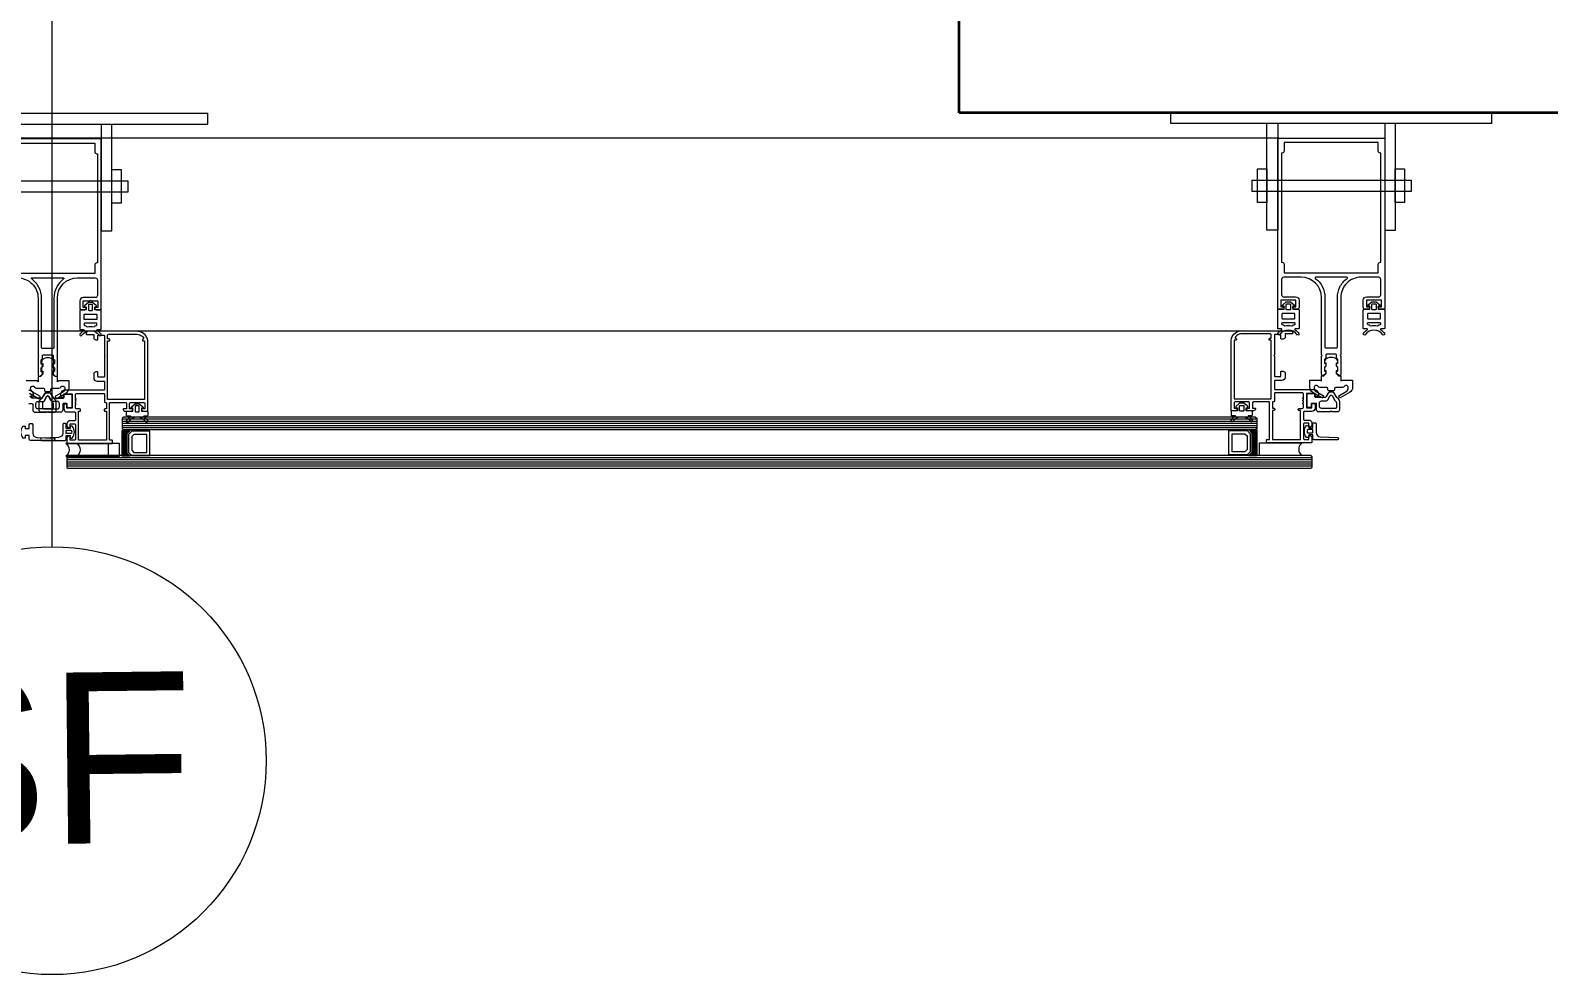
# Model space of a CAD drawing. Header units: centimetres. Extents: x 118932 to 154602, y -32682 to -23521.
# Drawn here: x 127021.4 to 127092.3, y -31199.9 to -31155.8 of the extents above; entities that cross this region are included whole.
import ezdxf

# ---------------------------------------------------------------- set-up
doc = ezdxf.new("R2010")
doc.units = ezdxf.units.CM
doc.header["$LTSCALE"] = 50
doc.header["$MEASUREMENT"] = 0
for name, color, linetype, lineweight, true_color in [('GEN_00_BL_Yazı', 7, 'Continuous', 0, 0x4f5250), ('GEN_01_TA_Kolon', 7, 'Continuous', 35, 0xd05d28), ('GEN_02_TF_Pencere', 7, 'Continuous', 9, 0x6093ac), ('GEN_05_ML_Alçıpan_giydirme', 7, 'Continuous', 18, 0x7ebab5)]:
    doc.layers.add(name, color=color, linetype=linetype, lineweight=lineweight, true_color=true_color)
doc.styles.add('ARIAL', font='arial.ttf')

# ---------------------------------------------------------------- blocks, each defined once
blk = doc.blocks.new('LEVEL -1_B BLOK_KOLON')
at = {"layer": 'GEN_01_TA_Kolon', "elevation": 0, "flags": 128}
blk.add_lwpolyline([(52672.083, 6838.969), (53081.912, 6838.966), (53081.908, 6331.88), (52931.859, 6331.881), (52931.859, 6349.92), (53063.862, 6349.939), (53063.865, 6818.966), (52689.462, 6818.969), (52709.715, 6349.941), (52841.862, 6349.941), (52841.862, 6331.861), (52693.979, 6331.882)], close=True, dxfattribs=at)
blk = doc.blocks.new('*U366')
at = {"color": 7, "linetype": 'Continuous'}
for p, q in [((2261.600001, 184.950006), (2261.600001, 185.100006)), ((2262.000001, 184.550006), (2262.000001, 185.100006)), ((2262.400001, 184.150006), (2262.400001, 185.100006)), ((2262.800001, 183.750006), (2262.800001, 185.100006)), ((2263.200001, 173.100006), (2263.200001, 185.100006)), ((2263.600001, 173.100006), (2263.600001, 185.100006)), ((2264.000001, 173.100006), (2264.000001, 185.100006)), ((2264.400001, 173.100006), (2264.400001, 185.100006)), ((2264.800001, 173.100006), (2264.800001, 185.100006)), ((2265.200001, 173.100006), (2265.200001, 185.100006)), ((2261.600001, 173.100006), (2261.600001, 173.250006)), ((2262.000001, 173.100006), (2262.000001, 173.650006)), ((2262.400001, 173.100006), (2262.400001, 174.050006)), ((2262.800001, 173.100006), (2262.800001, 174.450006))]:
    blk.add_line(p, q, dxfattribs=at)
blk = doc.blocks.new('slikon cephe')
at = {"layer": 'GEN_00_BL_Yazı', "transparency": 33554687, "elevation": 0}
blk.add_lwpolyline([(162687.239, -22179.929), (162687.239, -22129.929)], dxfattribs=at)
at = {"layer": 'GEN_00_BL_Yazı', "transparency": 33554687}
blk.add_circle((162687.239, -22189.929, 0), 10, dxfattribs=at)
at = {"layer": 'GEN_02_TF_Pencere'}
for p, q in [((162694.52, -22160.166, 0), (162694.52, -22159.666, 0)), ((162739.52, -22160.136, 0), (162739.52, -22159.636, 0)), ((162754.52, -22160.136, 0), (162754.52, -22159.64, 0)), ((162689.53, -22160.166, 0), (162689.53, -22165.166, 0)), ((162690.03, -22165.166, 0), (162690.03, -22160.166, 0)), ((162744.01, -22165.136, 0), (162744.01, -22160.136, 0)), ((162744.51, -22160.136, 0), (162744.51, -22165.136, 0)), ((162749.51, -22160.136, 0), (162749.51, -22165.136, 0)), ((162750.01, -22165.136, 0), (162750.01, -22160.136, 0)), ((162744.56, -22160.828, 0), (162629.368, -22160.828, 0)), ((162689.53, -22165.166, 0), (162690.03, -22165.166, 0)), ((162744.51, -22165.136, 0), (162744.01, -22165.136, 0)), ((162749.51, -22165.136, 0), (162750.01, -22165.136, 0)), ((162629.614, -22169.828, 0), (162743.697, -22169.828, 0)), ((162690.56, -22173.868, 0), (162690.51, -22173.918, 0)), ((162690.51, -22173.918, 0), (162690.51, -22174.418, 0)), ((162743.53, -22173.968, 0), (162690.51, -22173.968, 0)), ((162743.48, -22173.868, 0), (162690.56, -22173.868, 0)), ((162743.48, -22173.868, 0), (162743.53, -22173.918, 0)), ((162743.48, -22173.868, 0), (162743.53, -22173.918, 0)), ((162743.53, -22173.918, 0), (162743.53, -22174.418, 0)), ((162743.53, -22173.918, 0), (162743.53, -22174.418, 0)), ((162743.53, -22174.068, 0), (162690.51, -22174.068, 0)), ((162743.53, -22174.168, 0), (162690.51, -22174.168, 0)), ((162743.53, -22174.268, 0), (162690.51, -22174.268, 0)), ((162743.53, -22174.368, 0), (162690.51, -22174.368, 0)), ((162690.51, -22174.418, 0), (162690.56, -22174.468, 0)), ((162743.53, -22174.468, 0), (162690.56, -22174.468, 0)), ((162690.96, -22174.527, 0), (162690.81, -22174.677, 0)), ((162690.81, -22174.677, 0), (162690.81, -22175.517, 0)), ((162691.81, -22174.527, 0), (162690.96, -22174.527, 0)), ((162691.06, -22174.677, 0), (162690.96, -22174.777, 0)), ((162691.66, -22174.677, 0), (162691.06, -22174.677, 0)), ((162691.66, -22175.517, 0), (162691.66, -22174.677, 0)), ((162691.81, -22175.667, 0), (162691.81, -22174.527, 0)), ((162742.23, -22175.638, 0), (162742.23, -22174.498, 0)), ((162742.23, -22174.498, 0), (162743.08, -22174.498, 0)), ((162742.38, -22175.488, 0), (162742.38, -22174.648, 0)), ((162742.38, -22174.648, 0), (162742.98, -22174.648, 0)), ((162742.98, -22174.648, 0), (162743.08, -22174.748, 0)), ((162743.08, -22174.498, 0), (162743.23, -22174.648, 0)), ((162743.08, -22174.748, 0), (162743.08, -22175.388, 0)), ((162743.23, -22174.648, 0), (162743.23, -22175.488, 0)), ((162743.53, -22174.418, 0), (162743.48, -22174.468, 0)), ((162743.53, -22174.418, 0), (162743.48, -22174.468, 0)), ((162690.96, -22174.777, 0), (162690.96, -22175.417, 0)), ((162690.96, -22175.417, 0), (162691.06, -22175.517, 0)), ((162743.08, -22175.388, 0), (162742.98, -22175.488, 0)), ((162687.98, -22175.668, 0), (162687.93, -22175.718, 0)), ((162687.93, -22175.718, 0), (162687.93, -22176.218, 0)), ((162746.11, -22175.768, 0), (162687.93, -22175.768, 0)), ((162746.11, -22175.868, 0), (162687.93, -22175.868, 0)), ((162746.11, -22175.968, 0), (162687.93, -22175.968, 0)), ((162746.11, -22176.068, 0), (162687.93, -22176.068, 0)), ((162746.11, -22176.168, 0), (162687.93, -22176.168, 0)), ((162746.06, -22175.668, 0), (162687.98, -22175.668, 0)), ((162690.81, -22175.517, 0), (162690.96, -22175.667, 0)), ((162690.96, -22175.667, 0), (162691.81, -22175.667, 0)), ((162691.06, -22175.517, 0), (162691.66, -22175.517, 0)), ((162743.08, -22175.638, 0), (162742.23, -22175.638, 0)), ((162742.98, -22175.488, 0), (162742.38, -22175.488, 0)), ((162743.23, -22175.488, 0), (162743.08, -22175.638, 0)), ((162746.06, -22175.668, 0), (162746.11, -22175.718, 0)), ((162746.06, -22175.668, 0), (162746.11, -22175.718, 0)), ((162746.11, -22175.718, 0), (162746.11, -22176.218, 0)), ((162746.11, -22175.718, 0), (162746.11, -22176.218, 0)), ((162687.93, -22176.218, 0), (162687.98, -22176.268, 0)), ((162746.06, -22176.268, 0), (162687.98, -22176.268, 0)), ((162746.11, -22176.218, 0), (162746.06, -22176.268, 0)), ((162746.11, -22176.218, 0), (162746.06, -22176.268, 0))]:
    blk.add_line(p, q, dxfattribs=at)
at = {"layer": 'GEN_02_TF_Pencere', "elevation": 0}
for points in [[(162679.52, -22159.666), (162694.52, -22159.666)], [(162754.52, -22159.636), (162739.52, -22159.636)], [(162679.52, -22160.166), (162694.52, -22160.166)], [(162754.52, -22160.136), (162739.52, -22160.136)]]:
    blk.add_lwpolyline(points, dxfattribs=at)
at = {"layer": 'GEN_02_TF_Pencere', "linetype": 'Continuous', "extrusion": (0, 0, -1), "elevation": 0}
for points in [[(-162685.63, -22167.357, 0.198912), (-162686.302, -22167.636, 0.198912), (-162686.58, -22168.307), (-162686.58, -22170.987), (-162686.61, -22171.017), (-162686.58, -22171.047), (-162686.58, -22171.907, -0.414213), (-162686.63, -22171.957), (-162686.659, -22171.957, -0.198814), (-162686.694, -22171.943), (-162686.765, -22171.872, -0.198814), (-162686.78, -22171.837), (-162686.78, -22171.757), (-162686.75, -22171.757, 0.414213), (-162686.72, -22171.727), (-162686.72, -22171.557), (-162686.765, -22171.512, -0.198814), (-162686.78, -22171.477), (-162686.78, -22171.397), (-162686.75, -22171.397, 0.414213), (-162686.72, -22171.367), (-162686.72, -22171.197), (-162686.765, -22171.152, -0.198814), (-162686.78, -22171.117), (-162686.78, -22170.987, 0.414211), (-162686.81, -22170.957), (-162687.25, -22170.957, 0.414213), (-162687.28, -22170.987), (-162687.28, -22171.117, -0.198814), (-162687.294, -22171.152), (-162687.34, -22171.197), (-162687.34, -22171.367, 0.414207), (-162687.31, -22171.397), (-162687.28, -22171.397), (-162687.28, -22171.477, -0.198814), (-162687.294, -22171.512), (-162687.34, -22171.557), (-162687.34, -22171.727, 0.414213), (-162687.31, -22171.757), (-162687.28, -22171.757), (-162687.28, -22171.837, -0.198814), (-162687.294, -22171.872), (-162687.365, -22171.943, -0.198814), (-162687.401, -22171.957), (-162687.43, -22171.957, -0.414213), (-162687.48, -22171.907), (-162687.48, -22171.047), (-162687.45, -22171.017), (-162687.48, -22170.987), (-162687.48, -22168.307, 0.414213), (-162688.43, -22167.357), (-162689.25, -22167.357, 0.414213), (-162689.35, -22167.457), (-162689.35, -22168.177, 0.414213), (-162689.25, -22168.277), (-162688.69, -22168.277, -0.414213), (-162688.53, -22168.437), (-162688.53, -22168.757, -0.414213), (-162688.63, -22168.857), (-162688.73, -22168.857, -0.41421), (-162688.83, -22168.757), (-162688.83, -22168.737), (-162688.68, -22168.737), (-162688.68, -22168.437), (-162689, -22168.437), (-162689.03, -22168.407), (-162689.06, -22168.437), (-162689.38, -22168.437), (-162689.38, -22168.737), (-162689.23, -22168.737), (-162689.23, -22168.757, -0.414213), (-162689.33, -22168.857), (-162689.5, -22168.857), (-162689.5, -22168.857, -0.198912), (-162689.521, -22168.848, -0.198912), (-162689.53, -22168.827), (-162689.53, -22160.907, -0.414214), (-162689.48, -22160.857), (-162684.56, -22160.857, -0.414213)], [(-162686.155, -22172.607, 0.109818), (-162686.24, -22172.626, 0.291152), (-162686.355, -22172.807), (-162686.355, -22172.887, 0.041947), (-162686.354, -22172.896, 0.365909), (-162686.305, -22172.937), (-162686.295, -22172.937), (-162686.255, -22172.937, 0.414214), (-162686.205, -22172.887)], [(-162686.18, -22172.754), (-162686.605, -22172.999, -0.414213), (-162686.646, -22172.988), (-162686.676, -22172.936, -0.414213), (-162686.665, -22172.895), (-162686.33, -22172.702, 0.276856), (-162686.23, -22172.522, 0.785838), (-162686.416, -22172.467, -0.267949), (-162686.503, -22172.517), (-162686.83, -22172.517, 0.414213), (-162686.88, -22172.567), (-162686.88, -22172.617, -0.414213), (-162686.93, -22172.667), (-162687.13, -22172.667, -0.414213), (-162687.18, -22172.617), (-162687.18, -22172.567, 0.414213), (-162687.23, -22172.517), (-162687.557, -22172.517, -0.267949), (-162687.643, -22172.467, 0.785838), (-162687.83, -22172.522, 0.276856), (-162687.73, -22172.702), (-162687.394, -22172.895, -0.414213), (-162687.383, -22172.936), (-162687.413, -22172.988, -0.414213), (-162687.454, -22172.999), (-162687.88, -22172.754, -0.267949), (-162688.03, -22172.494), (-162688.03, -22172.167), (-162687.53, -22172.167), (-162687.48, -22172.217), (-162687.48, -22171.967), (-162687.372, -22171.967), (-162687.26, -22171.855), (-162687.26, -22171.727), (-162687.32, -22171.727), (-162687.32, -22171.597, -0.198814), (-162687.291, -22171.526), (-162687.26, -22171.495), (-162687.26, -22171.367), (-162687.32, -22171.367), (-162687.32, -22171.311, -0.31798), (-162687.186, -22171.122), (-162687.186, -22171.122, -0.171205), (-162686.873, -22171.122, -0.31798), (-162686.74, -22171.311), (-162686.74, -22171.367), (-162686.8, -22171.367), (-162686.8, -22171.495), (-162686.769, -22171.526, -0.198814), (-162686.74, -22171.597), (-162686.74, -22171.727), (-162686.8, -22171.727), (-162686.8, -22171.855), (-162686.688, -22171.967), (-162686.58, -22171.967), (-162686.58, -22172.217), (-162686.53, -22172.167), (-162686.03, -22172.167)], [(-162686.145, -22173.237), (-162686.3, -22173.237, 0.414214), (-162686.33, -22173.267), (-162686.33, -22173.537, -0.414214), (-162686.43, -22173.637), (-162687, -22173.637), (-162687.03, -22173.607), (-162687.06, -22173.637), (-162687.33, -22173.637, -0.414214), (-162687.43, -22173.537), (-162687.43, -22173.187), (-162687.43, -22173.187, -0.132737), (-162687.403, -22173.086, -0.132737), (-162687.328, -22173.013, 0.133822), (-162687.291, -22172.976), (-162687.156, -22172.742, -0.267949), (-162687.13, -22172.727), (-162686.93, -22172.727, -0.267949), (-162686.904, -22172.742), (-162686.791, -22172.937, 0.267949), (-162686.705, -22172.987), (-162686.315, -22172.987, 0.414214), (-162686.265, -22172.937), (-162686.265, -22172.852, -0.414214), (-162686.215, -22172.802)]]:
    blk.add_lwpolyline(points, format="xyb", dxfattribs=at)
for points in [[(-162689.35, -22161.557), (-162689.35, -22166.657), (-162689.33, -22166.657, -0.414211), (-162689.23, -22166.757), (-162689.23, -22167.157), (-162684.83, -22167.157), (-162684.83, -22166.757, -0.414211), (-162684.73, -22166.657), (-162684.71, -22166.657), (-162684.71, -22161.557), (-162684.73, -22161.557, -0.414213), (-162684.83, -22161.457), (-162684.83, -22161.057), (-162689.23, -22161.057), (-162689.23, -22161.457, -0.414213), (-162689.33, -22161.557), (-162689.35, -22161.557)], [(-162744.54, -22168.828, 0.198912), (-162744.519, -22168.819, 0.198912), (-162744.51, -22168.798), (-162744.51, -22160.878, 0.414214), (-162744.56, -22160.828), (-162749.48, -22160.828, 0.414213), (-162749.51, -22160.858), (-162749.51, -22168.798, 0.414213), (-162749.48, -22168.828), (-162749.31, -22168.828, 0.414213), (-162749.21, -22168.728), (-162749.21, -22168.708), (-162749.36, -22168.708), (-162749.36, -22168.408), (-162749.04, -22168.408), (-162749.01, -22168.378), (-162748.98, -22168.408), (-162748.66, -22168.408), (-162748.66, -22168.708), (-162748.81, -22168.708), (-162748.81, -22168.728, 0.414213), (-162748.71, -22168.828), (-162748.61, -22168.828, 0.414213), (-162748.51, -22168.728), (-162748.51, -22168.408, 0.414213), (-162748.67, -22168.248), (-162749.23, -22168.248, -0.414213), (-162749.33, -22168.148), (-162749.33, -22167.428, -0.414213), (-162749.23, -22167.328), (-162748.41, -22167.328, -0.198912), (-162747.738, -22167.606, -0.198912), (-162747.46, -22168.278), (-162747.46, -22170.958), (-162747.43, -22170.988), (-162747.46, -22171.018), (-162747.46, -22171.878, 0.414213), (-162747.41, -22171.928), (-162747.381, -22171.928, 0.198814), (-162747.345, -22171.913), (-162747.274, -22171.842, 0.198814), (-162747.26, -22171.807), (-162747.26, -22171.728), (-162747.29, -22171.728, -0.414213), (-162747.32, -22171.698), (-162747.32, -22171.528), (-162747.274, -22171.482, 0.198814), (-162747.26, -22171.447), (-162747.26, -22171.368), (-162747.29, -22171.368, -0.414213), (-162747.32, -22171.338), (-162747.32, -22171.168), (-162747.274, -22171.122, 0.198814), (-162747.26, -22171.087), (-162747.26, -22170.958, -0.414211), (-162747.23, -22170.928), (-162746.79, -22170.928, -0.414213), (-162746.76, -22170.958), (-162746.76, -22171.087, 0.198814), (-162746.745, -22171.122), (-162746.7, -22171.168), (-162746.7, -22171.338, -0.414207), (-162746.73, -22171.368), (-162746.76, -22171.368), (-162746.76, -22171.447, 0.198814), (-162746.745, -22171.482), (-162746.7, -22171.528), (-162746.7, -22171.698, -0.414213), (-162746.73, -22171.728), (-162746.76, -22171.728), (-162746.76, -22171.807, 0.198814), (-162746.745, -22171.842), (-162746.674, -22171.913, 0.198814), (-162746.639, -22171.928), (-162746.61, -22171.928, 0.414213), (-162746.56, -22171.878), (-162746.56, -22171.018), (-162746.59, -22170.988), (-162746.56, -22170.958), (-162746.56, -22168.278, -0.414213), (-162745.61, -22167.328), (-162744.79, -22167.328, -0.414213), (-162744.69, -22167.428), (-162744.69, -22168.148, -0.414213), (-162744.79, -22168.248), (-162745.35, -22168.248, 0.414213), (-162745.51, -22168.408), (-162745.51, -22168.728, 0.414213), (-162745.41, -22168.828), (-162745.31, -22168.828, 0.41421), (-162745.21, -22168.728), (-162745.21, -22168.708), (-162745.36, -22168.708), (-162745.36, -22168.408), (-162745.04, -22168.408), (-162745.01, -22168.378), (-162744.98, -22168.408), (-162744.66, -22168.408), (-162744.66, -22168.708), (-162744.81, -22168.708), (-162744.81, -22168.728, 0.414213), (-162744.71, -22168.828), (-162744.54, -22168.828)], [(-162744.69, -22161.528), (-162744.69, -22166.628), (-162744.71, -22166.628, 0.414211), (-162744.81, -22166.728), (-162744.81, -22167.128), (-162749.21, -22167.128), (-162749.21, -22166.728, 0.414211), (-162749.31, -22166.628), (-162749.33, -22166.628), (-162749.33, -22161.528), (-162749.31, -22161.528, 0.414213), (-162749.21, -22161.428), (-162749.21, -22161.028), (-162744.81, -22161.028), (-162744.81, -22161.428, 0.414213), (-162744.71, -22161.528), (-162744.69, -22161.528)], [(-162686.62, -22167.805, -0.117872), (-162686.285, -22167.411, 0.724748), (-162686.303, -22167.357), (-162687.757, -22167.357, 0.724748), (-162687.774, -22167.411, -0.239066), (-162687.32, -22168.307), (-162687.32, -22170.627, 0.414213), (-162687.29, -22170.657), (-162686.77, -22170.657, 0.414213), (-162686.74, -22170.627), (-162686.74, -22168.307, -0.117872), (-162686.62, -22167.805)], [(-162747.42, -22167.776, 0.117872), (-162747.754, -22167.382, -0.724748), (-162747.737, -22167.328), (-162746.283, -22167.328, -0.724748), (-162746.265, -22167.382, 0.239066), (-162746.72, -22168.278), (-162746.72, -22170.598, -0.414213), (-162746.75, -22170.628), (-162747.27, -22170.628, -0.414213), (-162747.3, -22170.598), (-162747.3, -22168.278, 0.117872), (-162747.42, -22167.776)], [(-162689.27, -22168.717, -0.699799), (-162689.295, -22168.647), (-162689.13, -22168.507), (-162688.93, -22168.507), (-162688.764, -22168.647, -0.699799), (-162688.79, -22168.717), (-162688.83, -22168.717), (-162688.83, -22168.857), (-162688.56, -22168.857, -0.414214), (-162688.53, -22168.887), (-162688.53, -22169.747, -0.414214), (-162688.56, -22169.777), (-162688.708, -22169.777, 0.336559), (-162688.728, -22169.792, 0.336559), (-162688.719, -22169.815, -0.105698), (-162688.536, -22169.987, -1), (-162688.618, -22170.043, 0.524183), (-162689.441, -22170.043, -1), (-162689.523, -22169.987, -0.105698), (-162689.34, -22169.815, 0.759103), (-162689.351, -22169.777), (-162689.5, -22169.777, -0.414214), (-162689.53, -22169.747), (-162689.53, -22168.887, -0.414214), (-162689.5, -22168.857), (-162689.23, -22168.857), (-162689.23, -22168.717), (-162689.27, -22168.717)], [(-162688.76, -22169.057), (-162689.3, -22169.057, 0.198912), (-162689.321, -22169.066, 0.198912), (-162689.33, -22169.087), (-162689.33, -22169.277, 0.414214), (-162689.3, -22169.307), (-162688.76, -22169.307, 0.414214), (-162688.73, -22169.277), (-162688.73, -22169.087, 0.414214), (-162688.76, -22169.057)], [(-162689.13, -22168.847), (-162689.13, -22168.637, -0.414214), (-162689.1, -22168.607), (-162688.96, -22168.607, -0.414214), (-162688.93, -22168.637), (-162688.93, -22168.847, -0.414214), (-162688.96, -22168.877), (-162689.1, -22168.877, -0.414214), (-162689.13, -22168.847)], [(-162744.77, -22168.688, 0.699799), (-162744.744, -22168.617), (-162744.91, -22168.478), (-162745.11, -22168.478), (-162745.276, -22168.617, 0.699799), (-162745.25, -22168.688), (-162745.21, -22168.688), (-162745.21, -22168.828), (-162745.48, -22168.828, 0.414214), (-162745.51, -22168.858), (-162745.51, -22169.718, 0.414214), (-162745.48, -22169.748), (-162745.331, -22169.748, -0.336559), (-162745.312, -22169.763, -0.336559), (-162745.321, -22169.785, 0.105698), (-162745.504, -22169.957, 1), (-162745.421, -22170.014, -0.524183), (-162744.599, -22170.014, 1), (-162744.517, -22169.957, 0.105698), (-162744.699, -22169.785, -0.759103), (-162744.689, -22169.748), (-162744.54, -22169.748, 0.414214), (-162744.51, -22169.718), (-162744.51, -22168.858, 0.414214), (-162744.54, -22168.828), (-162744.81, -22168.828), (-162744.81, -22168.688), (-162744.77, -22168.688)], [(-162745.28, -22169.028), (-162744.74, -22169.028, -0.198912), (-162744.719, -22169.037, -0.198912), (-162744.71, -22169.058), (-162744.71, -22169.248, -0.414214), (-162744.74, -22169.278), (-162745.28, -22169.278, -0.414214), (-162745.31, -22169.248), (-162745.31, -22169.058, -0.414214), (-162745.28, -22169.028)], [(-162744.91, -22168.818), (-162744.91, -22168.608, 0.414214), (-162744.94, -22168.578), (-162745.08, -22168.578, 0.414214), (-162745.11, -22168.608), (-162745.11, -22168.818, 0.414214), (-162745.08, -22168.848), (-162744.94, -22168.848, 0.414214), (-162744.91, -22168.818)], [(-162748.77, -22168.688, 0.699799), (-162748.744, -22168.617), (-162748.91, -22168.478), (-162749.11, -22168.478), (-162749.276, -22168.617, 0.699799), (-162749.25, -22168.688), (-162749.21, -22168.688), (-162749.21, -22168.828), (-162749.48, -22168.828, 0.414214), (-162749.51, -22168.858), (-162749.51, -22169.718, 0.414214), (-162749.48, -22169.748), (-162749.331, -22169.748, -0.336559), (-162749.312, -22169.763, -0.336559), (-162749.321, -22169.785, 0.105698), (-162749.504, -22169.957, 1), (-162749.421, -22170.014, -0.524183), (-162748.599, -22170.014, 1), (-162748.517, -22169.957, 0.105698), (-162748.699, -22169.785, -0.759103), (-162748.689, -22169.748), (-162748.54, -22169.748, 0.414214), (-162748.51, -22169.718), (-162748.51, -22168.858, 0.414214), (-162748.54, -22168.828), (-162748.81, -22168.828), (-162748.81, -22168.688), (-162748.77, -22168.688)], [(-162749.28, -22169.028), (-162748.74, -22169.028, -0.198912), (-162748.719, -22169.037, -0.198912), (-162748.71, -22169.058), (-162748.71, -22169.248, -0.414214), (-162748.74, -22169.278), (-162749.28, -22169.278, -0.414214), (-162749.31, -22169.248), (-162749.31, -22169.058, -0.414214), (-162749.28, -22169.028)], [(-162748.91, -22168.818), (-162748.91, -22168.608, 0.414214), (-162748.94, -22168.578), (-162749.08, -22168.578, 0.414214), (-162749.11, -22168.608), (-162749.11, -22168.818, 0.414214), (-162749.08, -22168.848), (-162748.94, -22168.848, 0.414214), (-162748.91, -22168.818)], [(-162688.736, -22169.572, -0.172296), (-162688.753, -22169.582, 0.153524), (-162688.869, -22169.647, 0.11654), (-162689.191, -22169.647, 0.153524), (-162689.306, -22169.582, -0.355135), (-162689.33, -22169.553), (-162689.33, -22169.508, -0.414214), (-162689.3, -22169.478), (-162688.76, -22169.478, -0.414214), (-162688.73, -22169.508), (-162688.73, -22169.553, -0.172296), (-162688.736, -22169.572)], [(-162745.303, -22169.542, 0.172296), (-162745.286, -22169.553, -0.153524), (-162745.171, -22169.617, -0.11654), (-162744.849, -22169.617, -0.153524), (-162744.734, -22169.553, 0.355135), (-162744.71, -22169.523), (-162744.71, -22169.478, 0.414214), (-162744.74, -22169.448), (-162745.28, -22169.448, 0.414214), (-162745.31, -22169.478), (-162745.31, -22169.523, 0.172296), (-162745.303, -22169.542)], [(-162749.303, -22169.542, 0.172296), (-162749.286, -22169.553, -0.153524), (-162749.171, -22169.617, -0.11654), (-162748.849, -22169.617, -0.153524), (-162748.734, -22169.553, 0.355135), (-162748.71, -22169.523), (-162748.71, -22169.478, 0.414214), (-162748.74, -22169.448), (-162749.28, -22169.448, 0.414214), (-162749.31, -22169.478), (-162749.31, -22169.523, 0.172296), (-162749.303, -22169.542)], [(-162690.03, -22175.097, -0.198912), (-162690.051, -22175.088, -0.198912), (-162690.06, -22175.067), (-162690.06, -22174.977, -0.414214), (-162690.03, -22174.947), (-162689.94, -22174.947, 0.414214), (-162689.91, -22174.917), (-162689.91, -22174.503), (-162689.91, -22173.217, 0.414214), (-162689.94, -22173.187), (-162690.66, -22173.187, 0.414214), (-162690.71, -22173.237), (-162690.71, -22173.477), (-162690.59, -22173.477, -0.45685), (-162690.56, -22173.512, -0.372839), (-162690.659, -22173.597), (-162690.909, -22173.597, -0.198962), (-162690.944, -22173.583), (-162691.002, -22173.526, -0.668097), (-162690.982, -22173.477), (-162690.85, -22173.477), (-162690.85, -22173.227, 0.414214), (-162690.9, -22173.177), (-162691.435, -22173.177), (-162691.467, -22173.177), (-162691.52, -22173.177, 0.414214), (-162691.57, -22173.227), (-162691.57, -22173.252), (-162691.57, -22173.32), (-162691.57, -22173.477), (-162691.438, -22173.477, -0.668097), (-162691.418, -22173.526), (-162691.475, -22173.583, -0.19911), (-162691.511, -22173.597), (-162691.68, -22173.597, -0.414214), (-162691.71, -22173.567), (-162691.71, -22173.513), (-162691.71, -22173.329), (-162691.71, -22173.09), (-162691.71, -22173.077), (-162691.71, -22170.998), (-162691.71, -22170.357, -0.039364), (-162691.704, -22170.279, -0.108652), (-162691.625, -22170.079, -0.152256), (-162691.393, -22169.892, -0.09431), (-162691.21, -22169.857), (-162689.066, -22169.857), (-162688.93, -22169.857, -0.414214), (-162688.83, -22169.957), (-162688.83, -22169.977, -0.414214), (-162688.86, -22170.007), (-162689.174, -22170.007), (-162689.18, -22170.007), (-162689.18, -22170.015), (-162689.18, -22170.152, -0.414214), (-162689.28, -22170.252), (-162689.3, -22170.252), (-162689.35, -22170.252, -0.012517), (-162689.351, -22170.252, -0.399625), (-162689.38, -22170.222), (-162689.38, -22170.062, 0.414214), (-162689.41, -22170.032), (-162689.65, -22170.032, 0.414214), (-162689.68, -22170.062), (-162689.68, -22170.498), (-162689.68, -22170.706), (-162689.68, -22170.987), (-162689.71, -22171.017), (-162689.68, -22171.047), (-162689.68, -22171.576), (-162689.68, -22171.642), (-162689.68, -22171.972, 0.414214), (-162689.65, -22172.002), (-162689.41, -22172.002, 0.414214), (-162689.38, -22171.972), (-162689.38, -22171.782, -0.414214), (-162689.35, -22171.752), (-162689.3, -22171.752), (-162689.28, -22171.752, -0.414214), (-162689.18, -22171.852), (-162689.18, -22171.93), (-162689.18, -22172.032, -0.414214), (-162689.33, -22172.182), (-162689.635, -22172.182), (-162689.65, -22172.182, 0.35854), (-162689.679, -22172.206, 0.048475), (-162689.68, -22172.212), (-162689.68, -22172.577, 0.414214), (-162689.65, -22172.607), (-162687.83, -22172.607, -0.109818), (-162687.745, -22172.626, -0.291152), (-162687.63, -22172.807), (-162687.63, -22172.887, -0.041947), (-162687.631, -22172.896, -0.365909), (-162687.68, -22172.937), (-162687.69, -22172.937), (-162687.73, -22172.937, -0.414214), (-162687.78, -22172.887), (-162687.78, -22172.787), (-162687.871, -22172.787), (-162688.18, -22172.787), (-162688.18, -22173.182), (-162688.18, -22173.283), (-162688.18, -22173.457), (-162687.93, -22173.457), (-162687.93, -22173.277, -0.414214), (-162687.91, -22173.257), (-162687.83, -22173.257, -0.414214), (-162687.78, -22173.307), (-162687.78, -22173.477, -0.414214), (-162687.93, -22173.627), (-162688.28, -22173.627, 0.414214), (-162688.33, -22173.677), (-162688.33, -22173.819), (-162688.33, -22173.987, 0.414214), (-162688.28, -22174.037), (-162688.07, -22174.037, -0.358518), (-162687.932, -22174.15, -0.046718), (-162687.93, -22174.176), (-162687.93, -22174.287, -0.19911), (-162687.944, -22174.322), (-162688.029, -22174.376, -0.668048), (-162688.08, -22174.355), (-162688.08, -22174.177), (-162688.28, -22174.177, 0.414214), (-162688.33, -22174.227), (-162688.33, -22174.897, 0.414214), (-162688.28, -22174.947), (-162688.08, -22174.947), (-162688.08, -22174.77, -0.668048), (-162688.029, -22174.748), (-162687.944, -22174.803, -0.198962), (-162687.93, -22174.838), (-162687.93, -22175.067, -0.414214), (-162687.96, -22175.097), (-162688.223, -22175.097), (-162688.867, -22175.097), (-162689.678, -22175.097), (-162690.03, -22175.097)], [(-162689.867, -22173.037), (-162689.83, -22173.037), (-162689.83, -22172.727), (-162689.83, -22172.567), (-162689.83, -22172.29), (-162689.83, -22171.748), (-162689.83, -22171.688), (-162689.83, -22170.914), (-162689.83, -22170.482), (-162689.83, -22170.307), (-162689.9, -22170.307, -0.414214), (-162689.93, -22170.277), (-162689.93, -22170.257, -0.414214), (-162689.88, -22170.207), (-162689.83, -22170.207), (-162689.83, -22170.047, 0.414214), (-162689.88, -22169.997), (-162691.21, -22169.997, 0.086863), (-162691.332, -22170.019, 0.171375), (-162691.518, -22170.171, 0.183429), (-162691.501, -22170.208, -0.361813), (-162691.46, -22170.257), (-162691.46, -22170.277, -0.255672), (-162691.474, -22170.303, -0.01779), (-162691.475, -22170.304, -0.125251), (-162691.49, -22170.307), (-162691.56, -22170.307), (-162691.56, -22171.123), (-162691.56, -22172.971), (-162691.56, -22172.978), (-162691.56, -22173.037), (-162691.366, -22173.037), (-162691.182, -22173.037), (-162689.867, -22173.037)], [(-162744.01, -22175.068, 0.198912), (-162743.989, -22175.059, 0.198912), (-162743.98, -22175.038), (-162743.98, -22174.948, 0.414214), (-162744.01, -22174.918), (-162744.1, -22174.918, -0.414214), (-162744.13, -22174.888), (-162744.13, -22174.474), (-162744.13, -22173.188, -0.414214), (-162744.1, -22173.158), (-162743.38, -22173.158, -0.414214), (-162743.33, -22173.208), (-162743.33, -22173.448), (-162743.45, -22173.448, 0.45685), (-162743.48, -22173.482, 0.372839), (-162743.381, -22173.568), (-162743.131, -22173.568, 0.198962), (-162743.095, -22173.553), (-162743.038, -22173.496, 0.668097), (-162743.058, -22173.448), (-162743.19, -22173.448), (-162743.19, -22173.198, -0.414214), (-162743.14, -22173.148), (-162742.605, -22173.148), (-162742.573, -22173.148), (-162742.52, -22173.148, -0.414214), (-162742.47, -22173.198), (-162742.47, -22173.222), (-162742.47, -22173.29), (-162742.47, -22173.448), (-162742.602, -22173.448, 0.668097), (-162742.622, -22173.496), (-162742.564, -22173.553, 0.19911), (-162742.529, -22173.568), (-162742.36, -22173.568, 0.414214), (-162742.33, -22173.538), (-162742.33, -22173.484), (-162742.33, -22173.3), (-162742.33, -22173.061), (-162742.33, -22173.048), (-162742.33, -22170.968), (-162742.33, -22170.328, 0.039364), (-162742.336, -22170.249, 0.108652), (-162742.414, -22170.05, 0.152256), (-162742.646, -22169.863, 0.09431), (-162742.83, -22169.828), (-162744.974, -22169.828), (-162745.11, -22169.828, 0.414214), (-162745.21, -22169.928), (-162745.21, -22169.948, 0.414214), (-162745.18, -22169.978), (-162744.865, -22169.978), (-162744.86, -22169.978), (-162744.86, -22169.986), (-162744.86, -22170.123, 0.414214), (-162744.76, -22170.223), (-162744.74, -22170.223), (-162744.69, -22170.223, 0.012517), (-162744.688, -22170.223, 0.399625), (-162744.66, -22170.193), (-162744.66, -22170.033, -0.414214), (-162744.63, -22170.003), (-162744.39, -22170.003, -0.414214), (-162744.36, -22170.033), (-162744.36, -22170.469), (-162744.36, -22170.677), (-162744.36, -22170.958), (-162744.33, -22170.988), (-162744.36, -22171.018), (-162744.36, -22171.547), (-162744.36, -22171.612), (-162744.36, -22171.943, -0.414214), (-162744.39, -22171.973), (-162744.63, -22171.973, -0.414214), (-162744.66, -22171.943), (-162744.66, -22171.753, 0.414214), (-162744.69, -22171.723), (-162744.74, -22171.723), (-162744.76, -22171.723, 0.414214), (-162744.86, -22171.823), (-162744.86, -22171.901), (-162744.86, -22172.003, 0.414214), (-162744.71, -22172.153), (-162744.404, -22172.153), (-162744.39, -22172.153, -0.35854), (-162744.36, -22172.177, -0.048475), (-162744.36, -22172.183), (-162744.36, -22172.548, -0.414214), (-162744.39, -22172.578), (-162746.21, -22172.578, 0.109818), (-162746.295, -22172.597, 0.291152), (-162746.41, -22172.778), (-162746.41, -22172.858, 0.041947), (-162746.409, -22172.866, 0.365909), (-162746.36, -22172.908), (-162746.35, -22172.908), (-162746.31, -22172.908, 0.414214), (-162746.26, -22172.858), (-162746.26, -22172.758), (-162746.169, -22172.758), (-162745.86, -22172.758), (-162745.86, -22173.153), (-162745.86, -22173.254), (-162745.86, -22173.428), (-162746.11, -22173.428), (-162746.11, -22173.248, 0.414214), (-162746.13, -22173.228), (-162746.21, -22173.228, 0.414214), (-162746.26, -22173.278), (-162746.26, -22173.448, 0.414214), (-162746.11, -22173.598), (-162745.76, -22173.598, -0.414214), (-162745.71, -22173.648), (-162745.71, -22173.79), (-162745.71, -22173.958, -0.414214), (-162745.76, -22174.008), (-162745.97, -22174.008, 0.358518), (-162746.107, -22174.121, 0.046718), (-162746.11, -22174.147), (-162746.11, -22174.257, 0.19911), (-162746.095, -22174.292), (-162746.011, -22174.347, 0.668048), (-162745.96, -22174.325), (-162745.96, -22174.148), (-162745.76, -22174.148, -0.414214), (-162745.71, -22174.198), (-162745.71, -22174.868, -0.414214), (-162745.76, -22174.918), (-162745.96, -22174.918), (-162745.96, -22174.74, 0.668048), (-162746.011, -22174.719), (-162746.095, -22174.773, 0.198962), (-162746.11, -22174.809), (-162746.11, -22175.038, 0.414214), (-162746.08, -22175.068), (-162745.817, -22175.068), (-162745.172, -22175.068), (-162744.362, -22175.068), (-162744.01, -22175.068)], [(-162744.173, -22173.008), (-162744.21, -22173.008), (-162744.21, -22172.698), (-162744.21, -22172.538), (-162744.21, -22172.26), (-162744.21, -22171.718), (-162744.21, -22171.659), (-162744.21, -22170.884), (-162744.21, -22170.452), (-162744.21, -22170.278), (-162744.14, -22170.278, 0.414214), (-162744.11, -22170.248), (-162744.11, -22170.228, 0.414214), (-162744.16, -22170.178), (-162744.21, -22170.178), (-162744.21, -22170.018, -0.414214), (-162744.16, -22169.968), (-162742.83, -22169.968, -0.086863), (-162742.708, -22169.989, -0.171375), (-162742.522, -22170.141, -0.183429), (-162742.539, -22170.179, 0.361813), (-162742.58, -22170.228), (-162742.58, -22170.248, 0.255672), (-162742.566, -22170.273, 0.01779), (-162742.564, -22170.274, 0.125251), (-162742.55, -22170.278), (-162742.48, -22170.278), (-162742.48, -22171.094), (-162742.48, -22172.942), (-162742.48, -22172.949), (-162742.48, -22173.008), (-162742.674, -22173.008), (-162742.858, -22173.008), (-162744.173, -22173.008)], [(-162746.853, -22171.093, 0.171205), (-162747.166, -22171.093, 0.31798), (-162747.3, -22171.281), (-162747.3, -22171.338), (-162747.24, -22171.338), (-162747.24, -22171.466), (-162747.271, -22171.497, 0.198814), (-162747.3, -22171.567), (-162747.3, -22171.698), (-162747.24, -22171.698), (-162747.24, -22171.826), (-162747.352, -22171.938), (-162747.46, -22171.938), (-162747.46, -22172.188), (-162747.51, -22172.138), (-162748.01, -22172.138), (-162748.01, -22172.464, 0.267949), (-162747.86, -22172.724), (-162747.434, -22172.97, 0.414213), (-162747.393, -22172.959), (-162747.363, -22172.907, 0.414213), (-162747.374, -22172.866), (-162747.71, -22172.672, -0.276856), (-162747.81, -22172.492, -0.785838), (-162747.623, -22172.438, 0.267949), (-162747.537, -22172.488), (-162747.21, -22172.488, -0.414213), (-162747.16, -22172.538), (-162747.16, -22172.588, 0.414213), (-162747.11, -22172.638), (-162746.91, -22172.638, 0.414213), (-162746.86, -22172.588), (-162746.86, -22172.538, -0.414213), (-162746.81, -22172.488), (-162746.483, -22172.488, 0.267949), (-162746.396, -22172.438, -0.785838), (-162746.21, -22172.492, -0.276856), (-162746.31, -22172.672), (-162746.645, -22172.866, 0.414213), (-162746.656, -22172.907), (-162746.626, -22172.959, 0.414213), (-162746.585, -22172.97), (-162746.16, -22172.724, 0.267949), (-162746.01, -22172.464), (-162746.01, -22172.138), (-162746.51, -22172.138), (-162746.56, -22172.188), (-162746.56, -22171.938), (-162746.668, -22171.938), (-162746.78, -22171.826), (-162746.78, -22171.698), (-162746.72, -22171.698), (-162746.72, -22171.567, 0.198814), (-162746.749, -22171.497), (-162746.78, -22171.466), (-162746.78, -22171.338), (-162746.72, -22171.338), (-162746.72, -22171.281, 0.31798), (-162746.853, -22171.093)], [(-162687.28, -22173.237), (-162687.28, -22173.437, 0.414214), (-162687.23, -22173.487), (-162686.58, -22173.487, 0.414214), (-162686.48, -22173.387), (-162686.48, -22173.237, 0.414214), (-162686.58, -22173.137), (-162686.791, -22173.137, -0.267949), (-162686.878, -22173.087), (-162686.99, -22172.892, 0.267949), (-162687.016, -22172.877), (-162687.043, -22172.877, 0.267949), (-162687.069, -22172.892), (-162687.2, -22173.118, -0.12216), (-162687.233, -22173.152, 0.257961), (-162687.28, -22173.237)], [(-162686.63, -22173.187, 0.132737), (-162686.657, -22173.086, 0.132737), (-162686.731, -22173.013, -0.133822), (-162686.769, -22172.976), (-162686.904, -22172.742, 0.267949), (-162686.93, -22172.727), (-162687.13, -22172.727, 0.267949), (-162687.156, -22172.742), (-162687.269, -22172.937, -0.267949), (-162687.355, -22172.987), (-162687.745, -22172.987, -0.414214), (-162687.795, -22172.937), (-162687.795, -22172.852, 0.414214), (-162687.845, -22172.802), (-162688.115, -22172.802, 0.414214), (-162688.165, -22172.852), (-162688.165, -22173.387, 0.414214), (-162688.115, -22173.437), (-162687.975, -22173.437, 0.414214), (-162687.945, -22173.407), (-162687.945, -22173.267, -0.414214), (-162687.915, -22173.237), (-162687.76, -22173.237, -0.414214), (-162687.73, -22173.267), (-162687.73, -22173.537, 0.414214), (-162687.63, -22173.637), (-162687.06, -22173.637), (-162687.03, -22173.607), (-162687, -22173.637), (-162686.73, -22173.637, 0.414214), (-162686.63, -22173.537), (-162686.63, -22173.187)], [(-162686.78, -22173.237), (-162686.78, -22173.437, -0.414214), (-162686.83, -22173.487), (-162687.48, -22173.487, -0.414214), (-162687.58, -22173.387), (-162687.58, -22173.237, -0.414214), (-162687.48, -22173.137), (-162687.269, -22173.137, 0.267949), (-162687.182, -22173.087), (-162687.069, -22172.892, -0.267949), (-162687.043, -22172.877), (-162687.016, -22172.877, -0.267949), (-162686.99, -22172.892), (-162686.86, -22173.118, 0.12216), (-162686.827, -22173.152, -0.257961), (-162686.78, -22173.237)], [(-162689.77, -22174.947), (-162689.56, -22174.947), (-162688.94, -22174.947), (-162688.47, -22174.947), (-162688.47, -22174.733), (-162688.47, -22173.703), (-162688.47, -22173.587), (-162688.497, -22173.587), (-162688.541, -22173.587, -0.405405), (-162688.57, -22173.557), (-162688.57, -22173.537, -0.414214), (-162688.52, -22173.487), (-162688.469, -22173.487), (-162688.419, -22173.487), (-162688.38, -22173.487, 0.414214), (-162688.33, -22173.437), (-162688.33, -22173.389), (-162688.33, -22173.374), (-162688.33, -22173.292, -1), (-162688.33, -22173.232), (-162688.33, -22173.152, -1), (-162688.33, -22173.092), (-162688.33, -22173.034), (-162688.368, -22173.012), (-162688.33, -22172.99), (-162688.33, -22172.807, 0.414214), (-162688.38, -22172.757), (-162689.602, -22172.757), (-162689.65, -22172.757, 0.414214), (-162689.68, -22172.787), (-162689.68, -22172.948), (-162689.68, -22173.147, -0.414214), (-162689.71, -22173.177), (-162689.74, -22173.177, 0.414214), (-162689.77, -22173.207), (-162689.77, -22173.238), (-162689.77, -22173.477), (-162689.72, -22173.477, -0.414214), (-162689.67, -22173.527), (-162689.67, -22173.557, -0.414214), (-162689.7, -22173.587), (-162689.77, -22173.587), (-162689.77, -22174.405), (-162689.77, -22174.947)], [(-162691.68, -22173.597, 0.414214), (-162691.71, -22173.627), (-162691.71, -22173.787, 0.414214), (-162691.68, -22173.817), (-162691.531, -22173.817, -0.759103), (-162691.521, -22173.854, 0.105698), (-162691.703, -22174.026, 1), (-162691.621, -22174.083, -0.524183), (-162690.799, -22174.083, 0.414214), (-162690.729, -22174.096, 0.414214), (-162690.716, -22174.026, 0.105698), (-162690.899, -22173.854, -0.759103), (-162690.889, -22173.817), (-162690.74, -22173.817, 0.414214), (-162690.71, -22173.787), (-162690.71, -22173.627, 0.414214), (-162690.74, -22173.597), (-162691.01, -22173.597), (-162691.01, -22173.457), (-162690.97, -22173.457, 0.699799), (-162690.944, -22173.387), (-162691.11, -22173.247), (-162691.31, -22173.247), (-162691.476, -22173.387, 0.699799), (-162691.45, -22173.457), (-162691.41, -22173.457), (-162691.41, -22173.597), (-162691.68, -22173.597)], [(-162742.36, -22173.568, -0.414214), (-162742.33, -22173.598), (-162742.33, -22173.758, -0.414214), (-162742.36, -22173.788), (-162742.509, -22173.788, 0.759103), (-162742.519, -22173.825, -0.105698), (-162742.336, -22173.997, -1), (-162742.419, -22174.054, 0.524183), (-162743.241, -22174.054, -0.414214), (-162743.311, -22174.066, -0.414214), (-162743.323, -22173.997, -0.105698), (-162743.141, -22173.825, 0.759103), (-162743.151, -22173.788), (-162743.3, -22173.788, -0.414214), (-162743.33, -22173.758), (-162743.33, -22173.598, -0.414214), (-162743.3, -22173.568), (-162743.03, -22173.568), (-162743.03, -22173.428), (-162743.07, -22173.428, -0.699799), (-162743.096, -22173.357), (-162742.93, -22173.218), (-162742.73, -22173.218), (-162742.564, -22173.357, -0.699799), (-162742.59, -22173.428), (-162742.63, -22173.428), (-162742.63, -22173.568), (-162742.36, -22173.568)], [(-162742.921, -22173.579, 0.198912), (-162742.9, -22173.588), (-162742.76, -22173.588, 0.414214), (-162742.73, -22173.558), (-162742.73, -22173.348, 0.414214), (-162742.76, -22173.318), (-162742.9, -22173.318, 0.414214), (-162742.93, -22173.348), (-162742.93, -22173.558, 0.198912), (-162742.921, -22173.579)], [(-162744.27, -22174.918), (-162744.479, -22174.918), (-162745.1, -22174.918), (-162745.57, -22174.918), (-162745.57, -22174.704), (-162745.57, -22173.673), (-162745.57, -22173.558), (-162745.543, -22173.558), (-162745.499, -22173.558, 0.405405), (-162745.47, -22173.528), (-162745.47, -22173.508, 0.414214), (-162745.52, -22173.458), (-162745.57, -22173.458), (-162745.621, -22173.458), (-162745.66, -22173.458, -0.414214), (-162745.71, -22173.408), (-162745.71, -22173.359), (-162745.71, -22173.344), (-162745.71, -22173.263, 1), (-162745.71, -22173.203), (-162745.71, -22173.123, 1), (-162745.71, -22173.063), (-162745.71, -22173.005), (-162745.672, -22172.983), (-162745.71, -22172.961), (-162745.71, -22172.778, -0.414214), (-162745.66, -22172.728), (-162744.437, -22172.728), (-162744.39, -22172.728, -0.414214), (-162744.36, -22172.758), (-162744.36, -22172.919), (-162744.36, -22173.118, 0.414214), (-162744.33, -22173.148), (-162744.3, -22173.148, -0.414214), (-162744.27, -22173.178), (-162744.27, -22173.208), (-162744.27, -22173.448), (-162744.32, -22173.448, 0.414214), (-162744.37, -22173.498), (-162744.37, -22173.528, 0.414214), (-162744.34, -22173.558), (-162744.27, -22173.558), (-162744.27, -22174.375), (-162744.27, -22174.918)], [(-162747.41, -22173.158, -0.132737), (-162747.383, -22173.057, -0.132737), (-162747.308, -22172.984, 0.133822), (-162747.271, -22172.946), (-162747.136, -22172.713, -0.267949), (-162747.11, -22172.698), (-162746.91, -22172.698, -0.267949), (-162746.884, -22172.713), (-162746.771, -22172.908, 0.267949), (-162746.685, -22172.958), (-162746.295, -22172.958, 0.414214), (-162746.245, -22172.908), (-162746.245, -22172.823, -0.414214), (-162746.195, -22172.773), (-162745.925, -22172.773, -0.414214), (-162745.875, -22172.823), (-162745.875, -22173.358, -0.414214), (-162745.925, -22173.408), (-162746.065, -22173.408, -0.414214), (-162746.095, -22173.378), (-162746.095, -22173.238, 0.414214), (-162746.125, -22173.208), (-162746.28, -22173.208, 0.414214), (-162746.31, -22173.238), (-162746.31, -22173.508, -0.414214), (-162746.41, -22173.608), (-162746.98, -22173.608), (-162747.01, -22173.578), (-162747.04, -22173.608), (-162747.31, -22173.608, -0.414214), (-162747.41, -22173.508), (-162747.41, -22173.158)], [(-162747.26, -22173.208), (-162747.26, -22173.408, 0.414214), (-162747.21, -22173.458), (-162746.56, -22173.458, 0.414214), (-162746.46, -22173.358), (-162746.46, -22173.208, 0.414214), (-162746.56, -22173.108), (-162746.771, -22173.108, -0.267949), (-162746.858, -22173.058), (-162746.97, -22172.863, 0.267949), (-162746.996, -22172.848), (-162747.023, -22172.848, 0.267949), (-162747.049, -22172.863), (-162747.18, -22173.088, -0.12216), (-162747.213, -22173.123, 0.257961), (-162747.26, -22173.208)], [(-162691.119, -22173.608, -0.198912), (-162691.14, -22173.617), (-162691.28, -22173.617, -0.414214), (-162691.31, -22173.587), (-162691.31, -22173.377, -0.414214), (-162691.28, -22173.347), (-162691.14, -22173.347, -0.414214), (-162691.11, -22173.377), (-162691.11, -22173.587, -0.198912), (-162691.119, -22173.608)], [(-162687.32, -22174.954), (-162686.22, -22174.954, 0.414214), (-162686.17, -22174.904), (-162686.17, -22174.724), (-162685.98, -22174.724), (-162685.98, -22174.844), (-162685.88, -22174.844, 0.357143), (-162685.88, -22174.284), (-162685.98, -22174.284), (-162685.98, -22174.404), (-162686.17, -22174.404), (-162686.17, -22174.214, 0.414214), (-162686.22, -22174.164), (-162686.28, -22174.164, 0.414214), (-162686.33, -22174.214), (-162686.33, -22174.616, -0.395856), (-162686.517, -22174.816), (-162687.323, -22174.854, 0.968947), (-162687.32, -22174.954)], [(-162686.74, -22174.954), (-162687.84, -22174.954, -0.414214), (-162687.89, -22174.904), (-162687.89, -22174.724), (-162688.08, -22174.724), (-162688.08, -22174.844), (-162688.18, -22174.844, -0.357143), (-162688.18, -22174.284), (-162688.08, -22174.284), (-162688.08, -22174.404), (-162687.89, -22174.404), (-162687.89, -22174.214, -0.414214), (-162687.84, -22174.164), (-162687.78, -22174.164, -0.414214), (-162687.73, -22174.214), (-162687.73, -22174.616, 0.395856), (-162687.542, -22174.816), (-162686.737, -22174.854, -0.968947), (-162686.74, -22174.954)], [(-162688.118, -22174.639), (-162687.92, -22174.639, 0.414214), (-162687.89, -22174.609), (-162687.89, -22174.509, 0.414214), (-162687.92, -22174.479), (-162688.118, -22174.479, 0.391427), (-162688.148, -22174.506, 0.03923), (-162688.148, -22174.611, 0.391427), (-162688.118, -22174.639)], [(-162747.3, -22174.924), (-162746.2, -22174.924, 0.414214), (-162746.15, -22174.874), (-162746.15, -22174.694), (-162745.96, -22174.694), (-162745.96, -22174.814), (-162745.86, -22174.814, 0.357143), (-162745.86, -22174.254), (-162745.96, -22174.254), (-162745.96, -22174.374), (-162746.15, -22174.374), (-162746.15, -22174.184, 0.414214), (-162746.2, -22174.134), (-162746.26, -22174.134, 0.414214), (-162746.31, -22174.184), (-162746.31, -22174.587, -0.395856), (-162746.497, -22174.786), (-162747.303, -22174.824, 0.968947), (-162747.3, -22174.924)], [(-162745.922, -22174.609), (-162746.12, -22174.609, -0.414214), (-162746.15, -22174.579), (-162746.15, -22174.479, -0.414214), (-162746.12, -22174.449), (-162745.922, -22174.449, -0.391427), (-162745.892, -22174.477, -0.03923), (-162745.892, -22174.582, -0.391427), (-162745.922, -22174.609)], [(-162687.876, -22175.697), (-162689.866, -22175.697), (-162689.866, -22175.097), (-162687.877, -22175.097, 0.520473), (-162687.876, -22175.697)], [(-162688.39, -22175.697), (-162690.38, -22175.697), (-162690.38, -22175.097), (-162688.39, -22175.097, 0.520473), (-162688.39, -22175.697)], [(-162745.65, -22175.668), (-162743.66, -22175.668), (-162743.66, -22175.068), (-162745.65, -22175.068, -0.520473), (-162745.65, -22175.668)]]:
    blk.add_lwpolyline(points, format="xyb", close=True, dxfattribs=at)
at = {"layer": 'GEN_02_TF_Pencere'}
for points in [[(162690.024, -22162.289), (162690.461, -22162.289), (162690.461, -22163.861), (162690.024, -22163.861)], [(162743.573, -22162.26), (162744.01, -22162.26), (162744.01, -22163.832), (162743.573, -22163.832)], [(162750.004, -22162.26), (162750.441, -22162.26), (162750.441, -22163.832), (162750.004, -22163.832)], [(162683.331, -22162.825), (162690.774, -22162.825), (162690.774, -22163.356), (162683.331, -22163.356)], [(162743.311, -22162.796), (162750.754, -22162.796), (162750.754, -22163.326), (162743.311, -22163.326)]]:
    blk.add_lwpolyline(points, close=True, dxfattribs=at)
at = {"layer": 'GEN_02_TF_Pencere', "elevation": 0}
for points in [[(162690.51, -22174.497), (162690.885, -22174.497), (162690.735, -22174.647), (162690.735, -22175.547), (162690.885, -22175.697), (162690.51, -22175.697), (162690.51, -22174.497)], [(162743.53, -22174.468), (162743.155, -22174.468), (162743.305, -22174.618), (162743.305, -22175.518), (162743.155, -22175.668), (162743.53, -22175.668), (162743.53, -22174.468)]]:
    blk.add_lwpolyline(points, close=True, dxfattribs=at)
at = {"layer": 'GEN_02_TF_Pencere', "yscale": 0.1, "zscale": 0.1, "rotation": 180}
for p, xscale in [((162917.03, -22157.187, 0), 0.1), ((162517.01, -22157.158, 0), -0.1)]:
    blk.add_blockref('*U366', p, dxfattribs=dict(at, xscale=xscale))
at = {"layer": 'GEN_00_BL_Yazı', "transparency": 33554687, "insert": (162693.895, -22193.855, 0), "char_height": 8, "attachment_point": 9, "rotation": 0.65274, "style": 'ARIAL'}
blk.add_mtext_dynamic_manual_height_columns('\\A1; SF', width=2361.79314, gutter_width=1250, heights=[258.527], dxfattribs=at)
blk = doc.blocks.new('DOGRAMA LEVEL -1 B BLOK')
at = {"layer": 'GEN_05_ML_Alçıpan_giydirme'}
blk.add_blockref('slikon cephe', (-164337.215, 21867.976, 0), dxfattribs=at)

msp = doc.modelspace()

# ---------------------------------------------------------------- block references
for name, p in [('LEVEL -1_B BLOK_KOLON', (74132.916, -37491.516)), ('DOGRAMA LEVEL -1 B BLOK', (128672.373, -30867.967))]:
    msp.add_blockref(name, p)

doc.saveas('drawing.dxf')
